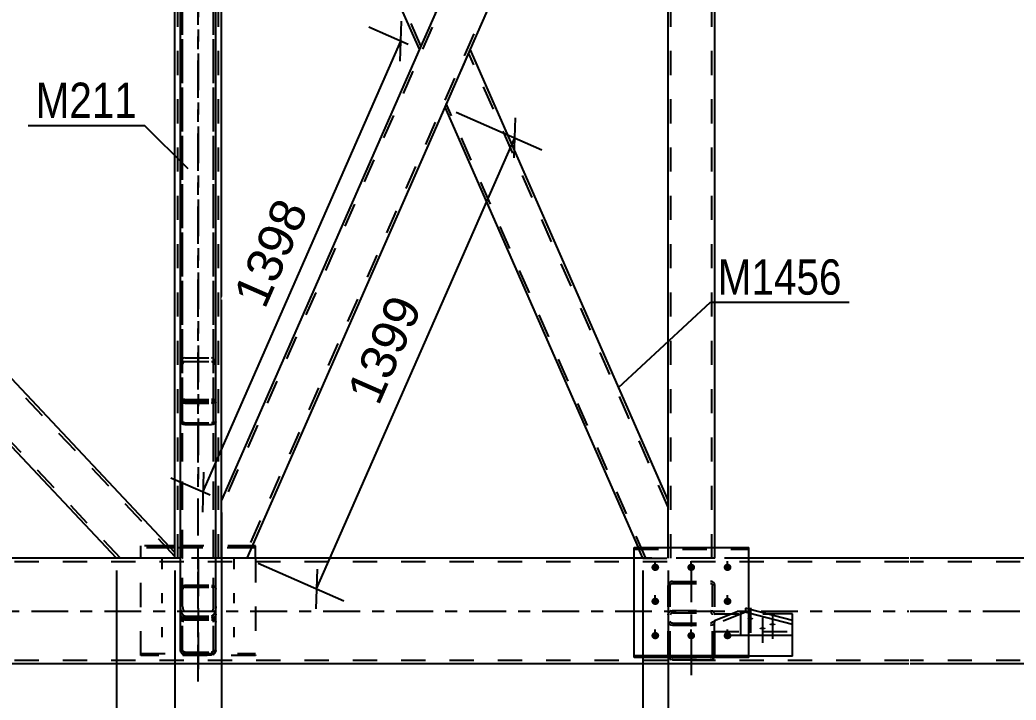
# Model space of a CAD drawing. Header units: millimetres. Extents: x -82 to 1107, y -546 to 295.
# Drawn here: x 609.8 to 690.6, y -98.4 to -43.2 of the extents above; entities that cross this region are included whole.
import ezdxf

# ---------------------------------------------------------------- set-up
doc = ezdxf.new("R2010")
doc.units = ezdxf.units.MM
doc.linetypes.add('DXK_LINE_DOT2', pattern=[3.9198, 1.9599, -1.9599])
doc.linetypes.add('DXK_LINE_DOT3', pattern=[5.9187, 2.979, -0.9799, 0.9799, -0.9799])
doc.styles.add('Arial', font='ARIAL.TTF', dxfattribs={"height": 0.2})
doc.styles.add('Arial Narrow', font='ARIALN.TTF', dxfattribs={"height": 0.2})

# ---------------------------------------------------------------- blocks, each defined once
blk = doc.blocks.new('Part-761553693-1651 - 1360')
at = {"color": 7, "linetype": 'DXK_LINE_DOT2'}
for p, q in [((666.156, -94.807), (666.156, -91.378)), ((666.156, -91.378), (670.445, -91.378)), ((672.469, -93.135), (672.469, -91.902)), ((668.914, -94.807), (666.156, -94.807))]:
    blk.add_line(p, q, dxfattribs=at)
at = {"color": 2, "linetype": 'Continuous'}
for p, q in [((672.469, -91.378), (670.445, -91.378)), ((672.469, -91.902), (672.469, -91.378)), ((672.469, -94.807), (672.469, -93.135)), ((672.469, -94.807), (668.914, -94.807))]:
    blk.add_line(p, q, dxfattribs=at)
blk = doc.blocks.new('Part-761553693-1666 - 1360')
at = {"color": 7, "linetype": 'DXK_LINE_DOT2'}
for p, q in [((681.897, -87.143), (12.957, -87.143)), ((625.7, -86.857), (622.843, -86.857)), ((668.914, -86.857), (659.629, -86.857)), ((694.854, -87.143), (681.997, -87.143)), ((681.897, -95.143), (12.957, -95.143)), ((694.854, -95.143), (681.997, -95.143))]:
    blk.add_line(p, q, dxfattribs=at)
at = {"color": 2, "linetype": 'Continuous'}
for p, q in [((622.843, -86.857), (454.272, -86.857)), ((659.629, -86.857), (625.7, -86.857)), ((681.897, -86.857), (668.914, -86.857)), ((691.426, -86.857), (681.997, -86.857)), ((681.897, -95.429), (12.957, -95.429)), ((694.854, -95.429), (681.997, -95.429))]:
    blk.add_line(p, q, dxfattribs=at)
at = {"color": 7, "linetype": 'DXK_LINE_DOT3'}
for p, q in [((12.957, -91.143), (681.897, -91.143)), ((681.997, -91.143), (696.854, -91.143))]:
    blk.add_line(p, q, dxfattribs=at)
blk = doc.blocks.new('Part-761553693-6351 - 1360')
at = {"color": 2, "linetype": 'Continuous'}
for p, q in [((584.003, -45.571), (581.414, -48.324)), ((622.386, -86.385), (584.003, -45.571)), ((617.653, -86.857), (581.414, -48.324)), ((622.386, -86.857), (622.386, -86.385))]:
    blk.add_line(p, q, dxfattribs=at)
at = {"color": 7, "linetype": 'DXK_LINE_DOT2'}
for p, q in [((622.386, -86.719), (583.846, -45.738)), ((581.571, -48.157), (581.583, -48.144)), ((617.966, -86.857), (581.571, -48.157)), ((622.386, -86.857), (617.653, -86.857))]:
    blk.add_line(p, q, dxfattribs=at)
blk = doc.blocks.new('Part-761553693-6348 - 1360')
at = {"color": 7, "linetype": 'DXK_LINE_DOT3'}
blk.add_line((624.271, 7.349), (624.271, -81.109), dxfattribs=at)
at = {"color": 7, "linetype": 'DXK_LINE_DOT2'}
for p, q in [((623.054, 0.059), (623.12, 0.081)), ((623.12, 0.081), (623.185, 0.103)), ((623.185, 0.103), (625.357, 0.103)), ((625.357, 0.103), (625.488, 0.059)), ((622.843, -0.48), (622.869, -0.257)), ((622.843, -74.148), (622.843, -0.48)), ((623.027, -0.368), (623.014, -0.48)), ((623.014, -74.148), (623.014, -0.48)), ((623.185, -0.188), (623.12, -0.21)), ((623.185, -0.188), (625.357, -0.188)), ((625.422, -0.21), (625.357, -0.188)), ((625.528, -0.48), (625.515, -0.368)), ((625.528, -74.148), (625.528, -0.48)), ((625.674, -0.257), (625.7, -0.48)), ((625.7, -74.148), (625.7, -0.48)), ((622.843, -4.026), (622.863, -4.118)), ((623.027, -4.084), (623.014, -4.026)), ((625.515, -4.084), (625.528, -4.026)), ((625.7, -4.026), (625.679, -4.118)), ((622.863, -4.118), (622.869, -4.133)), ((622.869, -4.133), (622.943, -4.195)), ((622.943, -4.195), (623.054, -4.236)), ((623.053, -4.118), (623.027, -4.084)), ((623.064, -4.128), (623.053, -4.118)), ((623.108, -4.242), (623.054, -4.236)), ((623.064, -4.128), (623.12, -4.148)), ((623.185, -4.246), (623.108, -4.242)), ((623.12, -4.148), (623.185, -4.155)), ((623.185, -4.155), (625.357, -4.155)), ((623.185, -4.246), (625.357, -4.246)), ((625.357, -4.155), (625.422, -4.148)), ((625.434, -4.242), (625.357, -4.246)), ((625.422, -4.148), (625.478, -4.128)), ((625.488, -4.236), (625.434, -4.242)), ((625.489, -4.118), (625.478, -4.128)), ((625.488, -4.236), (625.599, -4.195)), ((625.515, -4.084), (625.489, -4.118)), ((625.599, -4.195), (625.674, -4.133)), ((625.679, -4.118), (625.674, -4.133)), ((622.869, -70.955), (622.843, -71.178)), ((623.014, -71.178), (623.027, -71.066)), ((623.185, -70.595), (623.054, -70.639)), ((623.12, -70.908), (623.185, -70.886)), ((623.185, -70.595), (625.357, -70.595)), ((623.185, -70.886), (625.357, -70.886)), ((625.488, -70.639), (625.357, -70.595)), ((625.357, -70.886), (625.422, -70.908)), ((625.515, -71.066), (625.528, -71.178)), ((625.7, -71.178), (625.674, -70.955)), ((623.014, -73.967), (622.843, -73.967)), ((622.843, -74.148), (622.869, -74.193)), ((622.869, -74.193), (622.943, -74.23)), ((622.943, -74.23), (623.054, -74.256)), ((623.027, -74.17), (623.014, -74.148)), ((623.064, -74.189), (623.027, -74.17)), ((623.054, -74.256), (623.185, -74.265)), ((623.12, -74.202), (623.064, -74.189)), ((623.185, -74.206), (623.12, -74.202)), ((623.185, -74.206), (625.357, -74.206)), ((623.185, -74.265), (625.357, -74.265)), ((625.422, -74.202), (625.357, -74.206)), ((625.357, -74.265), (625.488, -74.256)), ((625.478, -74.189), (625.422, -74.202)), ((625.515, -74.17), (625.478, -74.189)), ((625.488, -74.256), (625.599, -74.23)), ((625.528, -74.148), (625.515, -74.17)), ((625.528, -73.967), (625.7, -73.967)), ((625.599, -74.23), (625.674, -74.193)), ((625.674, -74.193), (625.7, -74.148))]:
    blk.add_line(p, q, dxfattribs=at)
for centre, radius, start, end in [((623.397, -0.355), 0.537, 129.62623, 169.43373), ((625.145, -0.355), 0.537, 10.56627, 50.37377), ((623.291, -0.417), 0.269, 129.62623, 169.43373), ((625.251, -0.417), 0.269, 10.56627, 50.37377), ((623.397, -71.053), 0.537, 129.62623, 169.43373), ((623.291, -71.115), 0.269, 129.62623, 169.43373), ((625.251, -71.115), 0.269, 10.56627, 50.37377), ((625.145, -71.053), 0.537, 10.56627, 50.37377)]:
    blk.add_arc(centre, radius, start, end, dxfattribs=at)
blk = doc.blocks.new('Part-761553693-6362 - 1360')
at = {"color": 7, "linetype": 'DXK_LINE_DOT2'}
for p, q in [((666.157, -4.286), (662.386, -4.286)), ((662.386, -8.989), (662.386, -4.286)), ((662.614, -86.857), (662.614, -4.286)), ((665.929, -86.857), (665.929, -4.286)), ((662.386, -86.857), (662.386, -82.154)), ((666.157, -86.857), (666.157, -85.975)), ((666.157, -86.857), (662.386, -86.857))]:
    blk.add_line(p, q, dxfattribs=at)
at = {"color": 2, "linetype": 'Continuous'}
for p, q in [((666.157, -85.975), (666.157, -4.286)), ((662.386, -82.154), (662.386, -8.989))]:
    blk.add_line(p, q, dxfattribs=at)
blk = doc.blocks.new('Part-761553693-6352 - 1360')
at = {"color": 2, "linetype": 'Continuous'}
for p, q in [((626.157, -8.99), (626.157, -4.286)), ((644.271, -40.879), (628.211, -4.286)), ((642.212, -45.572), (626.157, -8.99)), ((644.271, -40.879), (644.022, -41.448)), ((644.022, -41.448), (642.212, -45.572))]:
    blk.add_line(p, q, dxfattribs=at)
at = {"color": 7, "linetype": 'DXK_LINE_DOT2'}
for p, q in [((628.211, -4.286), (626.157, -4.286)), ((644.147, -41.164), (627.962, -4.286)), ((642.337, -45.287), (626.157, -8.421)), ((644.252, -40.923), (644.022, -41.448)), ((642.337, -45.287), (642.346, -45.266))]:
    blk.add_line(p, q, dxfattribs=at)
blk = doc.blocks.new('Bolt-761553693-1951 - 1360')
at = {"linetype": 'Continuous'}
for points in [[(661.343, -87.893), (661.278, -87.887), (661.215, -87.868), (661.158, -87.837), (661.109, -87.795), (661.071, -87.745), (661.044, -87.688), (661.03, -87.627), (661.03, -87.565), (661.044, -87.504), (661.071, -87.448), (661.109, -87.397), (661.158, -87.356), (661.215, -87.325), (661.278, -87.306), (661.343, -87.299), (661.408, -87.306), (661.471, -87.325), (661.528, -87.356), (661.577, -87.397), (661.615, -87.448), (661.642, -87.504), (661.656, -87.565), (661.656, -87.627), (661.642, -87.688), (661.615, -87.745), (661.577, -87.795), (661.528, -87.837), (661.471, -87.868), (661.408, -87.887)], [(664.257, -87.893), (664.192, -87.887), (664.129, -87.868), (664.073, -87.837), (664.024, -87.795), (663.985, -87.745), (663.958, -87.688), (663.945, -87.627), (663.945, -87.565), (663.958, -87.504), (663.985, -87.448), (664.024, -87.397), (664.073, -87.356), (664.129, -87.325), (664.192, -87.306), (664.257, -87.299), (664.323, -87.306), (664.385, -87.325), (664.442, -87.356), (664.491, -87.397), (664.529, -87.448), (664.556, -87.504), (664.57, -87.565), (664.57, -87.627), (664.556, -87.688), (664.529, -87.745), (664.491, -87.795), (664.442, -87.837), (664.385, -87.868), (664.323, -87.887)], [(667.2, -87.893), (667.135, -87.887), (667.072, -87.868), (667.015, -87.837), (666.967, -87.795), (666.928, -87.745), (666.901, -87.688), (666.888, -87.627), (666.888, -87.565), (666.901, -87.504), (666.928, -87.448), (666.967, -87.397), (667.015, -87.356), (667.072, -87.325), (667.135, -87.306), (667.2, -87.299), (667.265, -87.306), (667.328, -87.325), (667.385, -87.356), (667.434, -87.397), (667.472, -87.448), (667.499, -87.504), (667.513, -87.565), (667.513, -87.627), (667.499, -87.688), (667.472, -87.745), (667.434, -87.795), (667.385, -87.837), (667.328, -87.868), (667.265, -87.887)], [(661.343, -90.649), (661.278, -90.642), (661.215, -90.623), (661.158, -90.592), (661.109, -90.551), (661.071, -90.5), (661.044, -90.444), (661.03, -90.383), (661.03, -90.321), (661.044, -90.26), (661.071, -90.203), (661.109, -90.153), (661.158, -90.111), (661.215, -90.08), (661.278, -90.061), (661.343, -90.055), (661.408, -90.061), (661.471, -90.08), (661.528, -90.111), (661.577, -90.153), (661.615, -90.203), (661.642, -90.26), (661.656, -90.321), (661.656, -90.383), (661.642, -90.444), (661.615, -90.5), (661.577, -90.551), (661.528, -90.592), (661.471, -90.623), (661.408, -90.642)], [(667.2, -90.649), (667.135, -90.642), (667.072, -90.623), (667.015, -90.592), (666.967, -90.551), (666.928, -90.5), (666.901, -90.444), (666.888, -90.383), (666.888, -90.321), (666.901, -90.26), (666.928, -90.203), (666.967, -90.153), (667.015, -90.111), (667.072, -90.08), (667.135, -90.061), (667.2, -90.055), (667.265, -90.061), (667.328, -90.08), (667.385, -90.111), (667.434, -90.153), (667.472, -90.203), (667.499, -90.26), (667.513, -90.321), (667.513, -90.383), (667.499, -90.444), (667.472, -90.5), (667.434, -90.551), (667.385, -90.592), (667.328, -90.623), (667.265, -90.642)], [(661.343, -93.432), (661.278, -93.425), (661.215, -93.406), (661.158, -93.375), (661.109, -93.333), (661.071, -93.283), (661.044, -93.226), (661.03, -93.165), (661.03, -93.103), (661.044, -93.043), (661.071, -92.986), (661.109, -92.935), (661.158, -92.894), (661.215, -92.863), (661.278, -92.844), (661.343, -92.837), (661.408, -92.844), (661.471, -92.863), (661.528, -92.894), (661.577, -92.935), (661.615, -92.986), (661.642, -93.043), (661.656, -93.103), (661.656, -93.165), (661.642, -93.226), (661.615, -93.283), (661.577, -93.333), (661.528, -93.375), (661.471, -93.406), (661.408, -93.425)], [(664.257, -93.432), (664.192, -93.425), (664.129, -93.406), (664.073, -93.375), (664.024, -93.333), (663.985, -93.283), (663.958, -93.226), (663.945, -93.165), (663.945, -93.103), (663.958, -93.043), (663.985, -92.986), (664.024, -92.935), (664.073, -92.894), (664.129, -92.863), (664.192, -92.844), (664.257, -92.837), (664.323, -92.844), (664.385, -92.863), (664.442, -92.894), (664.491, -92.935), (664.529, -92.986), (664.556, -93.043), (664.57, -93.103), (664.57, -93.165), (664.556, -93.226), (664.529, -93.283), (664.491, -93.333), (664.442, -93.375), (664.385, -93.406), (664.323, -93.425)], [(667.2, -93.432), (667.135, -93.425), (667.072, -93.406), (667.015, -93.375), (666.967, -93.333), (666.928, -93.283), (666.901, -93.226), (666.888, -93.165), (666.888, -93.103), (666.901, -93.043), (666.928, -92.986), (666.967, -92.935), (667.015, -92.894), (667.072, -92.863), (667.135, -92.844), (667.2, -92.837), (667.265, -92.844), (667.328, -92.863), (667.385, -92.894), (667.434, -92.935), (667.472, -92.986), (667.499, -93.043), (667.513, -93.103), (667.513, -93.165), (667.499, -93.226), (667.472, -93.283), (667.434, -93.333), (667.385, -93.375), (667.328, -93.406), (667.265, -93.425)]]:
    blk.add_hatch(color=1, dxfattribs=at).paths.add_polyline_path(points)
at = {"color": 1, "linetype": 'Continuous'}
for p, q in [((661.343, -87.866), (661.343, -87.094)), ((664.257, -87.866), (664.257, -87.094)), ((667.2, -87.866), (667.2, -87.094)), ((661.343, -90.621), (661.343, -89.85)), ((667.2, -90.621), (667.2, -89.85)), ((661.343, -93.404), (661.343, -92.632)), ((664.257, -93.404), (664.257, -92.632)), ((667.2, -93.404), (667.2, -92.632))]:
    blk.add_line(p, q, dxfattribs=at)
blk = doc.blocks.new('Part-761553693-1954 - 1360')
at = {"color": 7, "linetype": 'DXK_LINE_DOT3'}
blk.add_line((624.271, -86.961), (624.271, -96.555), dxfattribs=at)
at = {"color": 7, "linetype": 'DXK_LINE_DOT2'}
for p, q in [((622.843, -89.361), (622.869, -89.237)), ((622.843, -94.29), (622.843, -89.361)), ((622.869, -89.237), (622.943, -89.133)), ((622.943, -89.133), (623.054, -89.063)), ((623.027, -89.299), (623.014, -89.361)), ((623.014, -94.29), (623.014, -89.361)), ((623.064, -89.247), (623.027, -89.299)), ((623.054, -89.063), (623.185, -89.038)), ((623.12, -89.212), (623.064, -89.247)), ((623.185, -89.199), (623.12, -89.212)), ((623.185, -89.038), (625.357, -89.038)), ((623.185, -89.199), (625.357, -89.199)), ((625.357, -89.038), (625.488, -89.063)), ((625.422, -89.212), (625.357, -89.199)), ((625.478, -89.247), (625.422, -89.212)), ((625.515, -89.299), (625.478, -89.247)), ((625.488, -89.063), (625.599, -89.133)), ((625.528, -89.361), (625.515, -89.299)), ((625.528, -94.29), (625.528, -89.361)), ((625.599, -89.133), (625.674, -89.237)), ((625.674, -89.237), (625.7, -89.361)), ((625.7, -94.29), (625.7, -89.361)), ((622.869, -91.524), (622.843, -91.401)), ((622.869, -91.84), (622.843, -91.979)), ((622.943, -91.629), (622.869, -91.524)), ((623.054, -91.699), (622.943, -91.629)), ((623.014, -91.401), (623.027, -91.463)), ((623.014, -91.979), (623.027, -91.909)), ((623.027, -91.463), (623.064, -91.515)), ((623.027, -91.909), (623.064, -91.85)), ((623.185, -91.614), (623.054, -91.642)), ((623.185, -91.723), (623.054, -91.699)), ((623.064, -91.515), (623.12, -91.55)), ((623.064, -91.85), (623.12, -91.811)), ((623.12, -91.55), (623.185, -91.562)), ((623.12, -91.811), (623.185, -91.797)), ((623.185, -91.562), (625.357, -91.562)), ((623.185, -91.614), (625.357, -91.614)), ((623.185, -91.723), (625.357, -91.723)), ((623.185, -91.797), (625.357, -91.797)), ((625.357, -91.562), (625.422, -91.55)), ((625.488, -91.642), (625.357, -91.614)), ((625.488, -91.699), (625.357, -91.723)), ((625.357, -91.797), (625.422, -91.811)), ((625.422, -91.55), (625.478, -91.515)), ((625.422, -91.811), (625.478, -91.85)), ((625.478, -91.515), (625.515, -91.463)), ((625.478, -91.85), (625.515, -91.909)), ((625.599, -91.629), (625.488, -91.699)), ((625.515, -91.463), (625.528, -91.401)), ((625.515, -91.909), (625.528, -91.979)), ((625.674, -91.524), (625.599, -91.629)), ((625.7, -91.401), (625.674, -91.524)), ((625.7, -91.979), (625.674, -91.84)), ((622.843, -94.29), (622.869, -94.43)), ((623.027, -94.36), (623.014, -94.29)), ((623.064, -94.419), (623.027, -94.36)), ((623.12, -94.458), (623.064, -94.419)), ((623.185, -94.472), (623.12, -94.458)), ((623.185, -94.472), (625.357, -94.472)), ((625.422, -94.458), (625.357, -94.472)), ((625.478, -94.419), (625.422, -94.458)), ((625.515, -94.36), (625.478, -94.419)), ((625.528, -94.29), (625.515, -94.36)), ((625.674, -94.43), (625.7, -94.29)), ((623.054, -94.627), (623.185, -94.655)), ((623.185, -94.655), (625.357, -94.655)), ((625.357, -94.655), (625.488, -94.627))]:
    blk.add_line(p, q, dxfattribs=at)
for centre, start, end in [((623.2, -91.965), 114.31995, 159.24168), ((625.342, -91.965), 20.75832, 65.68005), ((623.2, -94.304), 200.75832, 245.68005), ((625.342, -94.304), 294.31995, 339.24168)]:
    blk.add_arc(centre, 0.355, start, end, dxfattribs=at)
blk = doc.blocks.new('Part-761553693-1968 - 1360')
at = {"color": 7, "linetype": 'DXK_LINE_DOT2'}
for p, q in [((619.628, -94.744), (619.628, -85.862)), ((621.894, -85.862), (619.628, -85.862)), ((622.041, -86.018), (619.628, -86.018)), ((628.649, -85.862), (622.386, -85.862)), ((628.58, -86.018), (622.386, -86.018)), ((628.914, -86.857), (628.914, -94.744)), ((619.628, -94.587), (628.914, -94.587)), ((628.914, -94.744), (619.628, -94.744))]:
    blk.add_line(p, q, dxfattribs=at)
at = {"color": 2, "linetype": 'Continuous'}
for p, q in [((622.386, -85.862), (621.894, -85.862)), ((622.386, -86.018), (622.041, -86.018)), ((628.914, -86.018), (628.58, -86.018)), ((628.914, -85.862), (628.649, -85.862)), ((628.914, -86.857), (628.914, -85.862))]:
    blk.add_line(p, q, dxfattribs=at)
blk = doc.blocks.new('Bolt-761553693-1969 - 1360')
at = {"color": 1, "linetype": 'DXK_LINE_DOT2'}
for p, q in [((621.343, -87.756), (621.343, -86.945)), ((624.271, -87.756), (624.271, -86.945)), ((627.2, -87.756), (627.2, -86.945)), ((621.343, -90.508), (621.343, -89.697)), ((627.2, -90.508), (627.2, -89.697)), ((621.343, -93.26), (621.343, -92.449)), ((624.271, -93.26), (624.271, -92.449)), ((627.2, -93.26), (627.2, -92.449))]:
    blk.add_line(p, q, dxfattribs=at)
blk = doc.blocks.new('Part-761553693-2048 - 1360')
at = {"color": 7, "linetype": 'DXK_LINE_DOT2'}
for p, q in [((666.156, -91.901), (668.665, -90.918)), ((668.665, -91.243), (666.156, -92.225)), ((668.914, -90.983), (668.665, -90.918)), ((668.665, -90.918), (668.665, -91.243)), ((668.914, -91.307), (668.665, -91.243)), ((666.156, -93.135), (666.156, -91.901)), ((666.156, -92.811), (672.469, -92.811)), ((668.914, -93.135), (666.156, -93.135))]:
    blk.add_line(p, q, dxfattribs=at)
at = {"color": 2, "linetype": 'Continuous'}
for p, q in [((672.469, -91.902), (668.914, -90.983)), ((672.469, -92.226), (668.914, -91.307)), ((672.469, -93.135), (672.469, -91.902)), ((672.469, -93.135), (668.914, -93.135))]:
    blk.add_line(p, q, dxfattribs=at)
blk = doc.blocks.new('Bolt-761553693-2049 - 1360')
at = {"linetype": 'Continuous'}
for points in [[(669.05, -91.674), (669.104, -91.676), (669.155, -91.681), (669.201, -91.69), (669.241, -91.702), (669.273, -91.716), (669.295, -91.732), (669.306, -91.749), (669.306, -91.766), (669.295, -91.784), (669.273, -91.8), (669.241, -91.814), (669.201, -91.825), (669.155, -91.834), (669.104, -91.84), (669.05, -91.841), (668.997, -91.84), (668.946, -91.834), (668.899, -91.825), (668.859, -91.814), (668.827, -91.8), (668.806, -91.784), (668.794, -91.766), (668.794, -91.749), (668.806, -91.732), (668.827, -91.716), (668.859, -91.702), (668.899, -91.69), (668.946, -91.681), (668.997, -91.676)], [(670.04, -92.464), (670.094, -92.466), (670.145, -92.472), (670.191, -92.48), (670.231, -92.492), (670.263, -92.506), (670.285, -92.522), (670.296, -92.539), (670.296, -92.557), (670.285, -92.574), (670.263, -92.59), (670.231, -92.604), (670.191, -92.616), (670.145, -92.624), (670.094, -92.63), (670.04, -92.632), (669.987, -92.63), (669.936, -92.624), (669.889, -92.616), (669.849, -92.604), (669.818, -92.59), (669.796, -92.574), (669.785, -92.557), (669.785, -92.539), (669.796, -92.522), (669.818, -92.506), (669.849, -92.492), (669.889, -92.48), (669.936, -92.472), (669.987, -92.466)], [(670.84, -92.137), (670.893, -92.138), (670.945, -92.144), (670.991, -92.153), (671.031, -92.164), (671.063, -92.178), (671.084, -92.194), (671.096, -92.212), (671.096, -92.229), (671.084, -92.246), (671.063, -92.262), (671.031, -92.276), (670.991, -92.288), (670.945, -92.297), (670.893, -92.302), (670.84, -92.304), (670.786, -92.302), (670.735, -92.297), (670.689, -92.288), (670.649, -92.276), (670.617, -92.262), (670.595, -92.246), (670.584, -92.229), (670.584, -92.212), (670.595, -92.194), (670.617, -92.178), (670.649, -92.164), (670.689, -92.153), (670.735, -92.144), (670.786, -92.138)]]:
    blk.add_hatch(color=1, dxfattribs=at).paths.add_polyline_path(points)
at = {"color": 1, "linetype": 'DXK_LINE_DOT2'}
blk.add_line((668.25, -91.221), (668.25, -93.247), dxfattribs=at)
at = {"color": 1, "linetype": 'Continuous'}
for p, q in [((669.05, -90.893), (669.05, -92.919)), ((670.04, -91.683), (670.04, -93.71)), ((670.84, -91.356), (670.84, -93.382))]:
    blk.add_line(p, q, dxfattribs=at)
blk = doc.blocks.new('Part-761553693-6340 - 1360')
at = {"color": 7, "linetype": 'DXK_LINE_DOT3'}
blk.add_line((624.272, -96.857), (624.272, 5.714), dxfattribs=at)
at = {"color": 2, "linetype": 'Continuous'}
for p, q in [((622.386, -86.385), (622.386, -4.758)), ((626.157, -82.154), (626.157, -8.99))]:
    blk.add_line(p, q, dxfattribs=at)
at = {"color": 7, "linetype": 'DXK_LINE_DOT2'}
for p, q in [((622.614, -86.857), (622.614, -4.286)), ((625.929, -86.857), (625.929, -4.286)), ((626.157, -86.857), (626.157, -82.154)), ((622.386, -86.857), (622.386, -86.385)), ((626.157, -86.857), (622.386, -86.857))]:
    blk.add_line(p, q, dxfattribs=at)
blk = doc.blocks.new('Part-761553693-6344 - 1360')
at = {"color": 7, "linetype": 'DXK_LINE_DOT2'}
for p, q in [((622.869, -74.118), (622.843, -74.212)), ((622.843, -75.761), (622.843, -74.212)), ((622.943, -74.039), (622.869, -74.118)), ((623.054, -73.986), (622.943, -74.039)), ((623.014, -74.212), (623.027, -74.165)), ((623.014, -94.339), (623.014, -74.212)), ((623.027, -74.165), (623.064, -74.125)), ((623.185, -73.967), (623.054, -73.986)), ((623.064, -74.125), (623.12, -74.099)), ((623.12, -74.099), (623.185, -74.09)), ((623.185, -73.967), (625.357, -73.967)), ((623.185, -74.09), (625.357, -74.09)), ((625.488, -73.986), (625.357, -73.967)), ((625.357, -74.09), (625.422, -74.099)), ((625.422, -74.099), (625.478, -74.125)), ((625.478, -74.125), (625.515, -74.165)), ((625.599, -74.039), (625.488, -73.986)), ((625.515, -74.165), (625.528, -74.212)), ((625.528, -94.339), (625.528, -74.212)), ((625.674, -74.118), (625.599, -74.039)), ((625.7, -74.212), (625.674, -74.118)), ((625.7, -75.761), (625.7, -74.212)), ((623.027, -75.808), (623.014, -75.761)), ((623.064, -75.847), (623.027, -75.808)), ((623.12, -75.874), (623.064, -75.847)), ((623.185, -75.883), (623.12, -75.874)), ((623.185, -75.883), (625.357, -75.883)), ((625.422, -75.874), (625.357, -75.883)), ((625.478, -75.847), (625.422, -75.874)), ((625.515, -75.808), (625.478, -75.847)), ((625.528, -75.761), (625.515, -75.808)), ((622.843, -92.043), (622.869, -91.904)), ((623.027, -91.973), (623.014, -92.043)), ((623.064, -91.914), (623.027, -91.973)), ((623.054, -91.708), (623.185, -91.68)), ((623.12, -91.875), (623.064, -91.914)), ((623.185, -91.861), (623.12, -91.875)), ((623.185, -91.68), (625.357, -91.68)), ((623.185, -91.861), (625.357, -91.861)), ((625.357, -91.68), (625.488, -91.708)), ((625.422, -91.875), (625.357, -91.861)), ((625.478, -91.914), (625.422, -91.875)), ((625.515, -91.973), (625.478, -91.914)), ((625.528, -92.043), (625.515, -91.973)), ((625.674, -91.904), (625.7, -92.043)), ((623.014, -94.339), (623.027, -94.409)), ((623.027, -94.409), (623.064, -94.467)), ((623.064, -94.467), (623.12, -94.507)), ((623.12, -94.507), (623.185, -94.52)), ((625.357, -94.52), (625.422, -94.507)), ((625.422, -94.507), (625.478, -94.467)), ((625.478, -94.467), (625.515, -94.409)), ((625.515, -94.409), (625.528, -94.339)), ((623.185, -94.52), (625.357, -94.52))]:
    blk.add_line(p, q, dxfattribs=at)
at = {"color": 2, "linetype": 'Continuous'}
for p, q in [((622.843, -94.339), (622.843, -75.761)), ((622.843, -75.761), (622.869, -75.854)), ((622.869, -75.854), (622.943, -75.934)), ((625.599, -75.934), (625.674, -75.854)), ((625.674, -75.854), (625.7, -75.761)), ((625.7, -94.339), (625.7, -75.761)), ((622.943, -75.934), (623.054, -75.987)), ((623.054, -75.987), (623.185, -76.005)), ((623.185, -76.005), (625.357, -76.005)), ((625.357, -76.005), (625.488, -75.987)), ((625.488, -75.987), (625.599, -75.934)), ((622.869, -94.478), (622.843, -94.339)), ((625.7, -94.339), (625.674, -94.478)), ((623.185, -94.702), (623.054, -94.674)), ((623.185, -94.702), (625.357, -94.702)), ((625.488, -94.674), (625.357, -94.702))]:
    blk.add_line(p, q, dxfattribs=at)
at = {"color": 7, "linetype": 'DXK_LINE_DOT2'}
for centre, start, end in [((623.199, -92.03), 114.13593, 159.07242), ((625.344, -92.03), 20.92758, 65.86407)]:
    blk.add_arc(centre, 0.353, start, end, dxfattribs=at)
at = {"color": 2, "linetype": 'Continuous'}
for centre, start, end in [((623.199, -94.352), 200.92758, 245.86407), ((625.344, -94.352), 294.13593, 339.07242)]:
    blk.add_arc(centre, 0.353, start, end, dxfattribs=at)
blk = doc.blocks.new('Part-761553693-6346 - 1360')
at = {"color": 7, "linetype": 'DXK_LINE_DOT3'}
blk.add_line((624.271, -84.986), (624.271, 30.79), dxfattribs=at)
at = {"color": 2, "linetype": 'Continuous'}
for p, q in [((622.843, -75.761), (622.843, 22.312)), ((625.7, -75.761), (625.7, 22.312)), ((622.869, -75.854), (622.843, -75.761)), ((622.943, -75.934), (622.869, -75.854)), ((625.674, -75.854), (625.599, -75.934)), ((625.7, -75.761), (625.674, -75.854)), ((623.054, -75.987), (622.943, -75.934)), ((623.185, -76.005), (623.054, -75.987)), ((623.185, -76.005), (625.357, -76.005)), ((625.488, -75.987), (625.357, -76.005)), ((625.599, -75.934), (625.488, -75.987))]:
    blk.add_line(p, q, dxfattribs=at)
at = {"color": 7, "linetype": 'DXK_LINE_DOT2'}
for p, q in [((623.014, -75.761), (623.014, 22.312)), ((625.528, -75.761), (625.528, 22.312)), ((622.843, -74.212), (622.869, -74.118)), ((622.869, -74.118), (622.943, -74.039)), ((622.943, -74.039), (623.054, -73.986)), ((623.027, -74.165), (623.014, -74.212)), ((623.064, -74.125), (623.027, -74.165)), ((623.054, -73.986), (623.185, -73.967)), ((623.12, -74.099), (623.064, -74.125)), ((623.185, -74.09), (623.12, -74.099)), ((623.185, -73.967), (625.357, -73.967)), ((623.185, -74.09), (625.357, -74.09)), ((625.357, -73.967), (625.488, -73.986)), ((625.422, -74.099), (625.357, -74.09)), ((625.478, -74.125), (625.422, -74.099)), ((625.515, -74.165), (625.478, -74.125)), ((625.488, -73.986), (625.599, -74.039)), ((625.528, -74.212), (625.515, -74.165)), ((625.599, -74.039), (625.674, -74.118)), ((625.674, -74.118), (625.7, -74.212)), ((623.014, -75.761), (623.027, -75.808)), ((623.027, -75.808), (623.064, -75.847)), ((623.064, -75.847), (623.12, -75.874)), ((623.12, -75.874), (623.185, -75.883)), ((623.185, -75.883), (625.357, -75.883)), ((625.357, -75.883), (625.422, -75.874)), ((625.422, -75.874), (625.478, -75.847)), ((625.478, -75.847), (625.515, -75.808)), ((625.515, -75.808), (625.528, -75.761))]:
    blk.add_line(p, q, dxfattribs=at)
blk = doc.blocks.new('Part-761553693-6347 - 1360')
at = {"color": 7, "linetype": 'DXK_LINE_DOT2'}
for p, q in [((622.869, -37.034), (622.843, -37.155)), ((622.843, -90.77), (622.843, -37.155)), ((622.943, -36.932), (622.869, -37.034)), ((623.054, -36.864), (622.943, -36.932)), ((623.014, -37.155), (623.027, -37.094)), ((623.014, -90.77), (623.014, -37.155)), ((623.027, -37.094), (623.064, -37.043)), ((623.185, -36.84), (623.054, -36.864)), ((623.064, -37.043), (623.12, -37.009)), ((623.12, -37.009), (623.185, -36.997)), ((623.185, -36.84), (625.357, -36.84)), ((623.185, -36.997), (625.357, -36.997)), ((625.488, -36.864), (625.357, -36.84)), ((625.357, -36.997), (625.422, -37.009)), ((625.422, -37.009), (625.478, -37.043)), ((625.478, -37.043), (625.515, -37.094)), ((625.599, -36.932), (625.488, -36.864)), ((625.515, -37.094), (625.528, -37.155)), ((625.528, -90.77), (625.528, -37.155)), ((625.674, -37.034), (625.599, -36.932)), ((625.7, -37.155), (625.674, -37.034)), ((625.7, -90.77), (625.7, -37.155)), ((622.843, -39.145), (622.869, -39.265)), ((622.869, -39.265), (622.943, -39.367)), ((622.943, -39.367), (623.054, -39.435)), ((623.027, -39.205), (623.014, -39.145)), ((623.064, -39.256), (623.027, -39.205)), ((623.054, -39.435), (623.185, -39.459)), ((623.12, -39.29), (623.064, -39.256)), ((623.185, -39.302), (623.12, -39.29)), ((623.185, -39.302), (625.357, -39.302)), ((623.185, -39.459), (625.357, -39.459)), ((625.422, -39.29), (625.357, -39.302)), ((625.357, -39.459), (625.488, -39.435)), ((625.478, -39.256), (625.422, -39.29)), ((625.515, -39.205), (625.478, -39.256)), ((625.488, -39.435), (625.599, -39.367)), ((625.528, -39.145), (625.515, -39.205)), ((625.599, -39.367), (625.674, -39.265)), ((625.674, -39.265), (625.7, -39.145)), ((622.843, -86.867), (622.852, -86.857)), ((625.69, -86.857), (622.852, -86.857)), ((623.014, -86.867), (623.024, -86.857)), ((625.528, -86.867), (625.518, -86.857)), ((625.7, -86.867), (625.69, -86.857)), ((622.869, -91.071), (622.843, -90.77)), ((623.014, -90.77), (623.027, -90.92)), ((623.12, -91.133), (623.185, -91.163)), ((623.185, -91.163), (625.357, -91.163)), ((625.357, -91.163), (625.422, -91.133)), ((625.515, -90.92), (625.528, -90.77)), ((625.7, -90.77), (625.674, -91.071)), ((623.12, -91.526), (623.054, -91.496)), ((623.185, -91.556), (623.12, -91.526)), ((623.185, -91.556), (625.357, -91.556)), ((625.478, -91.501), (625.357, -91.556)), ((625.488, -91.496), (625.478, -91.501))]:
    blk.add_line(p, q, dxfattribs=at)
for centre, radius, start, end in [((623.662, -90.978), 0.799, 186.67822, 220.453), ((623.424, -90.874), 0.399, 186.67822, 220.453), ((625.118, -90.874), 0.399, 319.547, 353.32178), ((624.88, -90.978), 0.799, 319.547, 353.32178)]:
    blk.add_arc(centre, radius, start, end, dxfattribs=at)
blk = doc.blocks.new('Part-761553693-6350 - 1360')
at = {"color": 7, "linetype": 'DXK_LINE_DOT3'}
blk.add_line((664.272, -96.348), (664.272, -87.259), dxfattribs=at)
at = {"color": 7, "linetype": 'DXK_LINE_DOT2'}
for p, q in [((662.486, -88.826), (662.412, -88.931)), ((662.597, -88.756), (662.486, -88.826)), ((662.729, -88.731), (662.597, -88.756)), ((662.729, -88.731), (665.814, -88.731)), ((665.946, -88.756), (665.814, -88.731)), ((666.057, -88.826), (665.946, -88.756)), ((666.131, -88.931), (666.057, -88.826)), ((662.412, -88.931), (662.386, -89.055)), ((662.386, -94.725), (662.386, -89.055)), ((662.557, -89.055), (662.57, -88.993)), ((662.557, -94.725), (662.557, -89.055)), ((662.57, -88.993), (662.607, -88.941)), ((662.607, -88.941), (662.663, -88.905)), ((662.663, -88.905), (662.729, -88.893)), ((662.729, -88.893), (665.814, -88.893)), ((665.814, -88.893), (665.88, -88.905)), ((665.88, -88.905), (665.936, -88.941)), ((665.936, -88.941), (665.973, -88.993)), ((665.973, -88.993), (665.986, -89.055)), ((665.986, -94.725), (665.986, -89.055)), ((666.157, -89.055), (666.131, -88.931)), ((666.157, -94.725), (666.157, -89.055)), ((662.597, -91.126), (662.729, -91.099)), ((662.729, -91.28), (662.663, -91.294)), ((662.729, -91.099), (665.814, -91.099)), ((662.729, -91.28), (665.814, -91.28)), ((665.814, -91.099), (665.946, -91.126)), ((665.88, -91.294), (665.814, -91.28)), ((662.386, -91.461), (662.412, -91.322)), ((662.386, -91.973), (662.412, -92.097)), ((662.57, -91.392), (662.557, -91.461)), ((662.57, -92.035), (662.557, -91.973)), ((662.607, -91.333), (662.57, -91.392)), ((662.607, -92.088), (662.57, -92.035)), ((662.663, -91.294), (662.607, -91.333)), ((662.663, -92.123), (662.607, -92.088)), ((665.936, -91.333), (665.88, -91.294)), ((665.936, -92.088), (665.88, -92.123)), ((665.973, -91.392), (665.936, -91.333)), ((665.973, -92.035), (665.936, -92.088)), ((665.986, -91.461), (665.973, -91.392)), ((665.986, -91.973), (665.973, -92.035)), ((666.131, -91.322), (666.157, -91.461)), ((666.131, -92.097), (666.157, -91.973)), ((662.412, -92.097), (662.486, -92.202)), ((662.486, -92.202), (662.597, -92.272)), ((662.597, -92.272), (662.729, -92.297)), ((662.729, -92.135), (662.663, -92.123)), ((662.729, -92.135), (665.814, -92.135)), ((662.729, -92.297), (665.814, -92.297)), ((665.88, -92.123), (665.814, -92.135)), ((665.814, -92.297), (665.946, -92.272)), ((665.946, -92.272), (666.057, -92.202)), ((666.057, -92.202), (666.131, -92.097)), ((662.412, -94.863), (662.386, -94.725)), ((662.557, -94.725), (662.57, -94.794)), ((662.57, -94.794), (662.607, -94.853)), ((662.607, -94.853), (662.663, -94.892)), ((662.663, -94.892), (662.729, -94.906)), ((662.729, -94.906), (665.814, -94.906)), ((665.814, -94.906), (665.88, -94.892)), ((665.88, -94.892), (665.936, -94.853)), ((665.936, -94.853), (665.973, -94.794)), ((665.973, -94.794), (665.986, -94.725)), ((666.157, -94.725), (666.131, -94.863))]:
    blk.add_line(p, q, dxfattribs=at)
at = {"color": 2, "linetype": 'Continuous'}
for p, q in [((662.729, -95.087), (662.597, -95.06)), ((662.729, -95.087), (665.814, -95.087)), ((665.946, -95.06), (665.814, -95.087))]:
    blk.add_line(p, q, dxfattribs=at)
at = {"color": 7, "linetype": 'DXK_LINE_DOT2'}
for centre, start, end in [((662.742, -91.449), 114.13526, 159.07179), ((665.801, -91.449), 20.92821, 65.86474), ((662.742, -94.737), 200.92821, 208.73985), ((665.801, -94.737), 331.26015, 339.07179)]:
    blk.add_arc(centre, 0.353, start, end, dxfattribs=at)
at = {"color": 2, "linetype": 'Continuous'}
for centre, start, end in [((662.742, -94.737), 208.73985, 245.86474), ((665.801, -94.737), 294.13526, 331.26015)]:
    blk.add_arc(centre, 0.353, start, end, dxfattribs=at)
blk = doc.blocks.new('Part-761553693-6355 - 1360')
at = {"color": 2, "linetype": 'Continuous'}
for p, q in [((659.629, -85.975), (668.914, -85.975)), ((659.629, -94.904), (659.629, -85.975)), ((668.914, -94.904), (668.914, -85.975)), ((659.629, -94.755), (668.914, -94.755)), ((668.914, -94.904), (659.629, -94.904))]:
    blk.add_line(p, q, dxfattribs=at)
at = {"color": 7, "linetype": 'DXK_LINE_DOT2'}
blk.add_line((659.629, -86.124), (668.914, -86.124), dxfattribs=at)
blk = doc.blocks.new('Part-761553693-6367 - 1360')
at = {"color": 2, "linetype": 'Continuous'}
for p, q in [((646.331, -45.572), (644.271, -50.264)), ((662.386, -82.154), (646.331, -45.572)), ((644.271, -50.264), (659.944, -85.975)), ((662.386, -85.975), (662.386, -82.154))]:
    blk.add_line(p, q, dxfattribs=at)
at = {"color": 7, "linetype": 'DXK_LINE_DOT2'}
for p, q in [((662.386, -82.723), (646.206, -45.856)), ((644.396, -49.98), (644.406, -49.958)), ((660.581, -86.857), (644.396, -49.98)), ((660.331, -86.857), (659.944, -85.975)), ((662.386, -86.857), (662.386, -85.975)), ((660.331, -86.857), (662.386, -86.857))]:
    blk.add_line(p, q, dxfattribs=at)
blk = doc.blocks.new('Part-761553693-6372 - 1360')
at = {"color": 7, "linetype": 'DXK_LINE_DOT2'}
for p, q in [((660.581, -4.286), (626.157, -82.723)), ((660.331, -4.286), (662.386, -4.286)), ((662.386, -8.42), (627.962, -86.857)), ((644.271, -40.879), (642.212, -45.572)), ((646.331, -45.572), (644.271, -50.264)), ((628.212, -86.857), (626.157, -86.857))]:
    blk.add_line(p, q, dxfattribs=at)
at = {"color": 2, "linetype": 'Continuous'}
for p, q in [((660.331, -4.286), (644.271, -40.879)), ((662.386, -8.989), (662.386, -4.286)), ((662.386, -8.989), (646.331, -45.572)), ((642.212, -45.572), (626.157, -82.154)), ((644.271, -50.264), (628.212, -86.857)), ((626.157, -86.857), (626.157, -82.154))]:
    blk.add_line(p, q, dxfattribs=at)
blk = doc.blocks.new('StraightDimension-761553693-27640 - 1360')
at = {"color": 7, "linetype": 'Continuous'}
for p, q in [((540.443, -87.385), (540.443, -154.152)), ((617.653, -87.857), (617.653, -137.052)), ((541.943, -124.033), (538.943, -125.233)), ((616.153, -125.233), (619.153, -124.033)), ((540.443, -124.633), (617.653, -124.633))]:
    blk.add_line(p, q, dxfattribs=at)
at = {"color": 0}
blk.add_wipeout([(584.095, -123.883), (584.095, -119.683), (574, -119.683), (574, -123.883)], dxfattribs=at)
at = {"color": 3, "style": 'Arial'}
blk.add_text('2702', height=2.8652, dxfattribs=at).set_placement((574.6, -123.283))
at = {"color": 0, "linetype": 'Continuous'}
blk.add_wipeout([(617.052, -125.333), (612.852, -125.333), (612.853, -137.652), (617.053, -137.652)], dxfattribs=at)
at = {"color": 3, "linetype": 'Continuous', "style": 'Arial'}
blk.add_text('22984', height=2.8652, rotation=90.00021, dxfattribs=at).set_placement((616.453, -137.052))
blk = doc.blocks.new('StraightDimension-761553693-27638 - 1360')
at = {"color": 7, "linetype": 'Continuous'}
for p, q in [((626.157, -83.154), (626.157, -154.152)), ((622.386, -87.857), (622.386, -141.552)), ((620.886, -125.233), (623.886, -124.033)), ((627.657, -124.033), (624.657, -125.233)), ((622.386, -124.633), (626.157, -124.633))]:
    blk.add_line(p, q, dxfattribs=at)
at = {"color": 0, "linetype": 'Continuous'}
blk.add_wipeout([(625.557, -142.433), (621.357, -142.433), (621.357, -154.752), (625.557, -154.752)], dxfattribs=at)
at = {"color": 3, "linetype": 'Continuous', "style": 'Arial'}
blk.add_text('23282', height=2.8652, rotation=90.00021, dxfattribs=at).set_placement((624.957, -154.152))
at = {"color": 0}
blk.add_wipeout([(628.207, -129.583), (628.207, -125.383), (620.336, -125.383), (620.336, -129.583)], dxfattribs=at)
at = {"color": 3, "style": 'Arial'}
blk.add_text('132', height=2.8652, dxfattribs=at).set_placement((620.936, -128.983))
blk = doc.blocks.new('StraightDimension-761553693-27639 - 1360')
at = {"color": 7, "linetype": 'Continuous'}
for p, q in [((617.653, -87.857), (617.653, -137.052)), ((622.386, -87.857), (622.386, -141.552)), ((616.153, -125.233), (619.153, -124.033)), ((623.886, -124.033), (620.886, -125.233)), ((617.653, -124.633), (622.386, -124.633))]:
    blk.add_line(p, q, dxfattribs=at)
at = {"color": 0}
blk.add_wipeout([(623.955, -123.883), (623.955, -119.683), (616.084, -119.683), (616.084, -123.883)], dxfattribs=at)
at = {"color": 0, "linetype": 'Continuous'}
blk.add_wipeout([(621.786, -129.833), (617.586, -129.833), (617.586, -142.152), (621.786, -142.152)], dxfattribs=at)
at = {"color": 3, "style": 'Arial'}
blk.add_text('166', height=2.8652, dxfattribs=at).set_placement((616.684, -123.283))
at = {"color": 3, "linetype": 'Continuous', "style": 'Arial'}
blk.add_text('23150', height=2.8652, rotation=90.00021, dxfattribs=at).set_placement((621.186, -141.552))
blk = doc.blocks.new('StraightDimension-761553693-22237 - 1360')
at = {"color": 7, "linetype": 'Continuous'}
for p, q in [((640.666, -46.531), (640.773, -43.302)), ((641.296, -45.17), (638.109, -43.771)), ((624.664, -81.499), (640.719, -44.916)), ((624.718, -79.884), (624.611, -83.113)), ((625.242, -81.752), (622.055, -80.353))]:
    blk.add_line(p, q, dxfattribs=at)
at = {"color": 0}
blk.add_wipeout([(634.034, -58.284), (630.188, -56.596), (626.131, -65.84), (629.977, -67.528)], dxfattribs=at)
at = {"color": 3, "style": 'Arial'}
blk.add_text('1398', height=2.8652, rotation=66.30268, dxfattribs=at).set_placement((629.668, -66.737))
blk = doc.blocks.new('StraightDimension-761553693-22216 - 1360')
at = {"color": 7, "linetype": 'Continuous'}
for p, q in [((645.187, -50.666), (652.139, -53.717)), ((649.888, -54.367), (649.995, -51.138)), ((633.882, -89.345), (649.941, -52.752)), ((629.127, -87.259), (636.079, -90.31)), ((633.935, -87.731), (633.828, -90.96))]:
    blk.add_line(p, q, dxfattribs=at)
at = {"color": 0}
blk.add_wipeout([(643.253, -66.126), (639.408, -64.438), (635.351, -73.681), (639.196, -75.369)], dxfattribs=at)
at = {"color": 3, "style": 'Arial'}
blk.add_text('1399', height=2.8652, rotation=66.30268, dxfattribs=at).set_placement((638.888, -74.579))
blk = doc.blocks.new('StraightDimension-761553693-27635 - 1360')
at = {"color": 7, "linetype": 'Continuous'}
for p, q in [((662.391, -87.857), (662.391, -149.652)), ((694.854, -96.429), (694.854, -137.052)), ((663.891, -124.033), (660.891, -125.233)), ((693.354, -125.233), (696.355, -124.033)), ((662.391, -124.633), (694.854, -124.633))]:
    blk.add_line(p, q, dxfattribs=at)
at = {"color": 0}
blk.add_wipeout([(683.67, -123.883), (683.67, -119.683), (673.575, -119.683), (673.575, -123.883)], dxfattribs=at)
at = {"color": 3, "style": 'Arial'}
blk.add_text('1391', height=2.8652, dxfattribs=at).set_placement((674.175, -123.283))
at = {"color": 0, "linetype": 'Continuous'}
blk.add_wipeout([(694.254, -125.333), (690.054, -125.333), (690.055, -137.652), (694.255, -137.652)], dxfattribs=at)
at = {"color": 3, "linetype": 'Continuous', "style": 'Arial'}
blk.add_text('25941', height=2.8652, rotation=90.00021, dxfattribs=at).set_placement((693.654, -137.052))
blk = doc.blocks.new('StraightDimension-761553693-27636 - 1360')
at = {"color": 7, "linetype": 'Continuous'}
for p, q in [((660.331, -87.857), (660.331, -137.052)), ((662.391, -87.857), (662.391, -149.652)), ((658.831, -125.233), (661.831, -124.033)), ((663.891, -124.033), (660.891, -125.233)), ((660.331, -124.633), (662.391, -124.633))]:
    blk.add_line(p, q, dxfattribs=at)
at = {"color": 0, "linetype": 'Continuous'}
blk.add_wipeout([(661.791, -137.933), (657.591, -137.933), (657.591, -150.252), (661.791, -150.252)], dxfattribs=at)
at = {"color": 3, "linetype": 'Continuous', "style": 'Arial'}
blk.add_text('24550', height=2.8652, rotation=90.00021, dxfattribs=at).set_placement((661.191, -149.652))
at = {"color": 0}
blk.add_wipeout([(664.185, -123.883), (664.185, -119.683), (658.537, -119.683), (658.537, -123.883)], dxfattribs=at)
at = {"color": 3, "style": 'Arial'}
blk.add_text('72', height=2.8652, dxfattribs=at).set_placement((659.137, -123.283))
blk = doc.blocks.new('StraightDimension-761553693-27637 - 1360')
at = {"color": 7, "linetype": 'Continuous'}
for p, q in [((626.157, -83.154), (626.157, -154.152)), ((660.331, -87.857), (660.331, -137.052)), ((627.657, -124.033), (624.657, -125.233)), ((658.831, -125.233), (661.831, -124.033)), ((626.157, -124.633), (660.331, -124.633))]:
    blk.add_line(p, q, dxfattribs=at)
at = {"color": 0}
blk.add_wipeout([(648.292, -123.883), (648.292, -119.683), (638.197, -119.683), (638.197, -123.883)], dxfattribs=at)
at = {"color": 3, "style": 'Arial'}
blk.add_text('1196', height=2.8652, dxfattribs=at).set_placement((638.797, -123.283))
at = {"color": 0, "linetype": 'Continuous'}
blk.add_wipeout([(659.731, -125.333), (655.531, -125.333), (655.531, -137.652), (659.731, -137.652)], dxfattribs=at)
at = {"color": 3, "linetype": 'Continuous', "style": 'Arial'}
blk.add_text('24478', height=2.8652, rotation=90.00021, dxfattribs=at).set_placement((659.131, -137.052))
blk = doc.blocks.new('Mark-761553693-21161 - 1360')
at = {"color": 30, "linetype": 'Continuous'}
for p in [(610.491, -51.742), (623.45, -55.278)]:
    blk.add_line(p, (619.914, -51.742), dxfattribs=at)
at = {"color": 0}
blk.add_wipeout([(619.314, -51.142), (619.314, -48.142), (611.091, -48.142), (611.091, -51.142)], dxfattribs=at)
blk.add_wipeout([(619.314, -51.142), (619.314, -48.142), (611.091, -48.142), (611.091, -51.142)], dxfattribs=at)
at = {"color": 3, "style": 'Arial Narrow'}
blk.add_text('M211', height=2.8633, dxfattribs=at).set_placement((611.091, -51.142))
blk = doc.blocks.new('Mark-761553693-21176 - 1360')
at = {"color": 30, "linetype": 'Continuous'}
for p, q in [((658.366, -72.995), (665.809, -66.077)), ((665.809, -66.077), (677.06, -66.077))]:
    blk.add_line(p, q, dxfattribs=at)
at = {"color": 0}
blk.add_wipeout([(676.46, -65.477), (676.46, -62.477), (666.409, -62.477), (666.409, -65.477)], dxfattribs=at)
blk.add_wipeout([(676.46, -65.477), (676.46, -62.477), (666.409, -62.477), (666.409, -65.477)], dxfattribs=at)
at = {"color": 3, "style": 'Arial Narrow'}
blk.add_text('M1456', height=2.8633, dxfattribs=at).set_placement((666.409, -65.477))

msp = doc.modelspace()

# ---------------------------------------------------------------- block references
for name in ['Part-761553693-6346 - 1360', 'Part-761553693-6348 - 1360', 'Part-761553693-6340 - 1360', 'Part-761553693-6352 - 1360', 'Part-761553693-6372 - 1360', 'Part-761553693-6362 - 1360', 'Part-761553693-6347 - 1360', 'Part-761553693-6351 - 1360', 'Part-761553693-6367 - 1360', 'Part-761553693-6344 - 1360', 'Part-761553693-1968 - 1360', 'Part-761553693-6355 - 1360', 'Part-761553693-1666 - 1360', 'Bolt-761553693-1969 - 1360', 'Part-761553693-1954 - 1360', 'Bolt-761553693-1951 - 1360', 'Part-761553693-6350 - 1360', 'Part-761553693-2048 - 1360', 'Bolt-761553693-2049 - 1360', 'Part-761553693-1651 - 1360']:
    msp.add_blockref(name, (0, 0))

# ---------------------------------------------------------------- next in the draw order: block references
for name in ['Mark-761553693-21176 - 1360', 'StraightDimension-761553693-27638 - 1360', 'StraightDimension-761553693-27640 - 1360', 'StraightDimension-761553693-27635 - 1360']:
    msp.add_blockref(name, (0, 0))

# ---------------------------------------------------------------- next in the draw order: block references
for name in ['StraightDimension-761553693-22237 - 1360', 'StraightDimension-761553693-27639 - 1360', 'StraightDimension-761553693-27636 - 1360']:
    msp.add_blockref(name, (0, 0))

# ---------------------------------------------------------------- next in the draw order: block references
for name in ['Mark-761553693-21161 - 1360', 'StraightDimension-761553693-22216 - 1360']:
    msp.add_blockref(name, (0, 0))

# ---------------------------------------------------------------- next in the draw order: block references
msp.add_blockref('StraightDimension-761553693-27637 - 1360', (0, 0))

doc.saveas('drawing.dxf')
